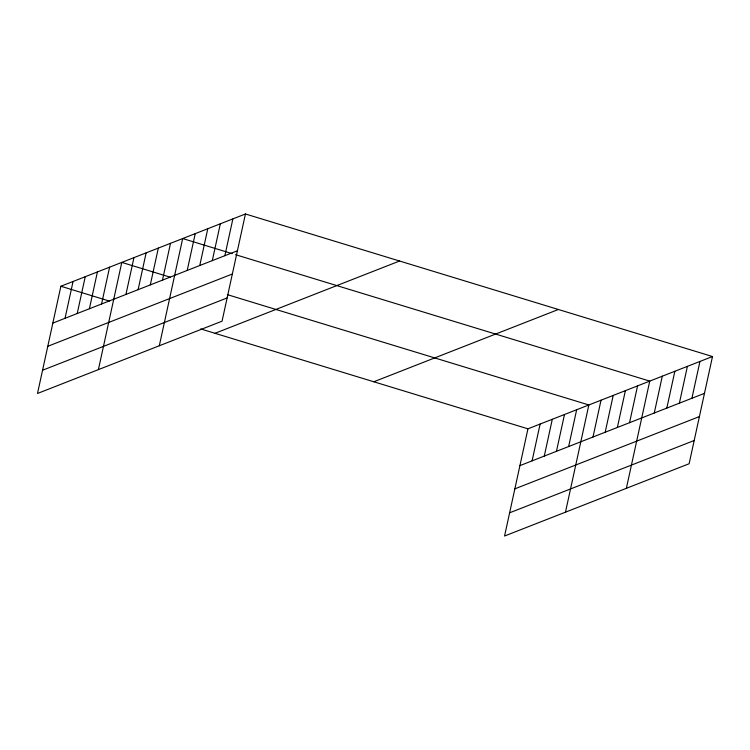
<?xml version="1.0" encoding="UTF-8"?>
<svg xmlns="http://www.w3.org/2000/svg" width="750" height="750" viewBox="0 0 750 750"><rect width="100%" height="100%" fill="white"/><g stroke="black" fill="none" stroke-linecap="round" stroke-linejoin="round"><path stroke-width="1.12" d="M245.438 213.975L60.872 286.256L37.5 393.469L222.056 321.188L245.438 213.975L712.5 356.531L689.128 463.744L504.563 536.025L527.944 428.822L712.5 356.531M65.034 318.3L73.059 281.484M77.213 313.528L85.237 276.713M89.391 308.756L97.416 271.941M101.569 303.984L109.603 267.169M98.4 369.609L121.781 262.406L170.222 277.191M125.934 294.441L133.959 257.634M138.112 289.669L146.137 252.863M150.3 284.906L158.325 248.091M162.478 280.134L170.503 243.319M159.309 345.759L182.681 238.547L232.228 253.669M187.209 270.45L195.234 233.634M199.763 265.528L207.787 228.722M212.306 260.616L220.331 223.8M224.859 255.703L232.884 218.887M532.097 460.856L540.122 424.05M544.275 456.084L552.3 419.278M556.453 451.322L564.487 414.506M568.641 446.55L576.666 409.734M565.472 512.175L588.844 404.962L227.466 294.666M592.997 437.006L601.022 400.191M605.184 432.234L613.209 395.419M617.362 427.462L625.388 390.647M629.541 422.691L637.566 385.884M626.372 488.316L649.753 381.112L235.528 254.681M654.272 413.006L662.297 376.191M666.825 408.094L674.85 371.278M679.378 403.172L687.403 366.366M691.922 398.259L699.947 361.453M52.847 323.072L237.413 250.781M47.784 346.303L232.341 274.012M42.562 370.238L227.128 297.947M215.006 333.3L399.562 261.019M373.809 381.769L558.366 309.488M519.919 465.628L704.475 393.347M514.847 488.859L699.412 416.578M509.634 512.794L694.191 440.512M60.872 286.256L109.312 301.041M200.691 328.931L527.944 428.822"/></g></svg>
